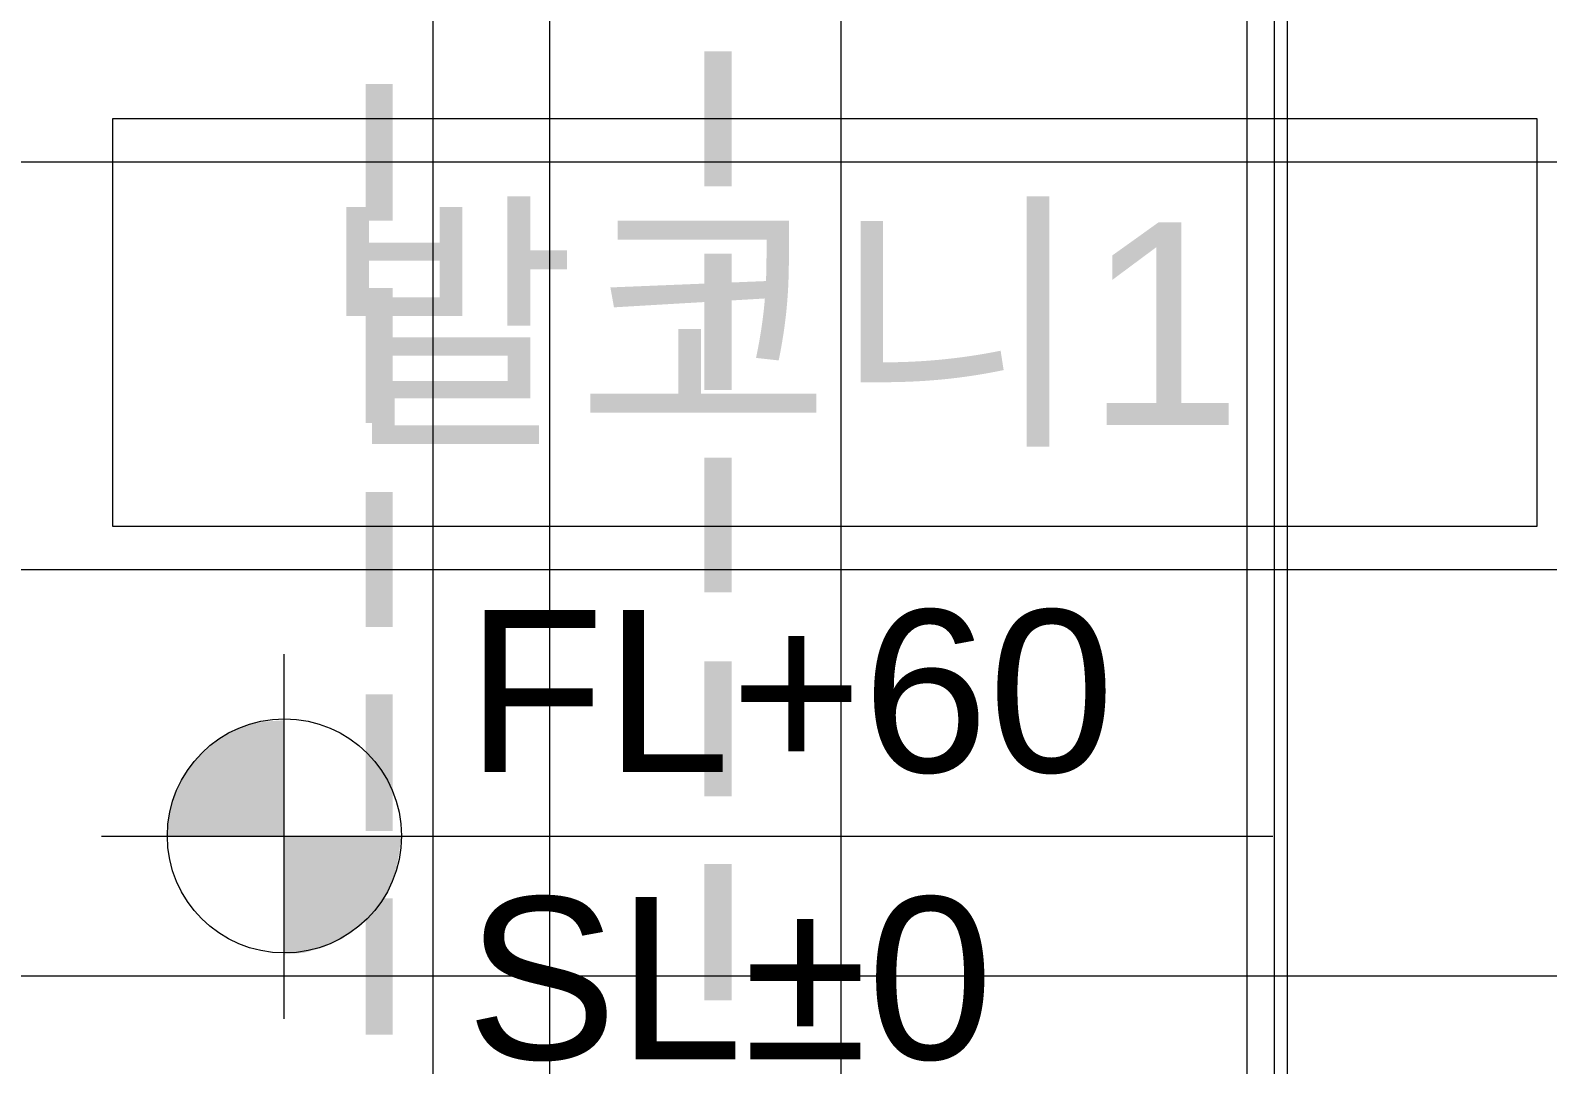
# Model space of a CAD drawing. Header units: millimetres. Extents: x 906 to 41302, y 848 to 28850.
# Drawn here: x 17777 to 18896, y 18354 to 19116 of the extents above; entities that cross this region are included whole.
import ezdxf

# ---------------------------------------------------------------- set-up
doc = ezdxf.new("R2010")
doc.units = ezdxf.units.MM
for name, color, linetype in [('PDF_A-ANNO-PONT', 7, 'Continuous'), ('PDF_A-FLOR-ROOM-IDEN', 7, 'Continuous'), ('PDF_X-단위세대$및$주동평면도$A-FLOR-FLIN-TYP', 7, 'Continuous'), ('PDF_X-단위세대$및$주동평면도$A-FLOR-GRID', 7, 'Continuous'), ('PDF_X-단위세대$및$주동평면도$A-ST-AXIS-CEN', 7, 'Continuous'), ('PDF_X-단위세대$및$주동평면도$A-ST-AXIS-CEN-SUB', 7, 'Continuous'), ('PDF_문자', 7, 'Continuous')]:
    doc.layers.add(name, color=color, linetype=linetype)
doc.styles.add('PDF Arial', font='arial.ttf')

msp = doc.modelspace()

# ---------------------------------------------------------------- linework, layer by layer
at = {"layer": 'PDF_A-ANNO-PONT', "lineweight": 13}
for points in [[(17964.2, 18656.3), (17964.2, 18387.5)], [(18693.4, 18521.9), (17829.8, 18521.9)]]:
    msp.add_lwpolyline(points, dxfattribs=at)
msp.add_circle((17964.7, 18522.4), 86.3, dxfattribs=at)
at = {"layer": 'PDF_A-ANNO-PONT', "transparency": 33554559}
for points in [[(17934.5, 18603.4), (17964.2, 18597), (17920.8, 18597)], [(17949.3, 18606.6), (17964.2, 18603.4), (17934.5, 18603.4)], [(17964.2, 18603.4), (17934.5, 18603.4), (17964.2, 18597)], [(17964.2, 18607.6), (17964.2, 18606.6), (17949.3, 18606.6)], [(17964.2, 18606.6), (17949.3, 18606.6), (17964.2, 18603.4)], [(17920.8, 18597), (17964.2, 18587.5), (17909.1, 18587.5)], [(17964.2, 18597), (17920.8, 18597), (17964.2, 18587.5)], [(17909.1, 18587.5), (17964.2, 18576.9), (17897.5, 18576.9)], [(17964.2, 18587.5), (17909.1, 18587.5), (17964.2, 18576.9)], [(17897.5, 18576.9), (17964.2, 18565.3), (17889, 18565.3)], [(17964.2, 18576.9), (17897.5, 18576.9), (17964.2, 18565.3)], [(17889, 18565.3), (17964.2, 18551.5), (17882.7, 18551.5)], [(17964.2, 18565.3), (17889, 18565.3), (17964.2, 18551.5)], [(17882.7, 18551.5), (17964.2, 18536.7), (17879.5, 18536.7)], [(17964.2, 18551.5), (17882.7, 18551.5), (17964.2, 18536.7)], [(17879.5, 18536.7), (17964.2, 18521.9), (17877.4, 18521.9)], [(17964.2, 18536.7), (17879.5, 18536.7), (17964.2, 18521.9)], [(18050.9, 18521.9), (17964.2, 18521.9), (18048.8, 18507.1)], [(17964.2, 18521.9), (18048.8, 18507.1), (17964.2, 18507.1)], [(18048.8, 18507.1), (17964.2, 18507.1), (18045.7, 18492.3)], [(17964.2, 18507.1), (18045.7, 18492.3), (17964.2, 18492.3)], [(18045.7, 18492.3), (17964.2, 18492.3), (18039.3, 18478.5)], [(17964.2, 18492.3), (18039.3, 18478.5), (17964.2, 18478.5)], [(18039.3, 18478.5), (17964.2, 18478.5), (18030.8, 18465.8)], [(17964.2, 18478.5), (18030.8, 18465.8), (17964.2, 18465.8)], [(18030.8, 18465.8), (17964.2, 18465.8), (18019.2, 18455.2)], [(17964.2, 18465.8), (18019.2, 18455.2), (17964.2, 18455.2)], [(18019.2, 18455.2), (17964.2, 18455.2), (18007.6, 18446.8)], [(17964.2, 18455.2), (18007.6, 18446.8), (17964.2, 18446.8)], [(18007.6, 18446.8), (17964.2, 18446.8), (17993.8, 18440.4)], [(17964.2, 18446.8), (17993.8, 18440.4), (17964.2, 18440.4)], [(17964.2, 18440.4), (17964.2, 18436.2), (17979, 18436.2)], [(17964.2, 18440.4), (17993.8, 18440.4), (17979, 18436.2)], [(17964.2, 18436.2), (17979, 18436.2), (17964.2, 18435.1)]]:
    msp.add_solid(points, dxfattribs=at)
at = {"layer": 'PDF_A-FLOR-ROOM-IDEN', "lineweight": 13}
msp.add_lwpolyline([(17838.2, 18750.5), (17838.2, 19051.1), (18888.1, 19051.1), (18888.1, 18750.5)], close=True, dxfattribs=at)
at = {"layer": 'PDF_X-단위세대$및$주동평면도$A-FLOR-FLIN-TYP', "lineweight": 5}
for points in [[(18694.4, 19680.8), (18694.4, 18111.3)], [(18703.9, 19680.8), (18703.9, 18111.3)]]:
    msp.add_lwpolyline(points, dxfattribs=at)
at = {"layer": 'PDF_X-단위세대$및$주동평면도$A-FLOR-GRID', "lineweight": 5}
for points in [[(18074.2, 19671.3), (18074.2, 18121.9)], [(18374.8, 19671.3), (18374.8, 18121.9)], [(18674.3, 19671.3), (18674.3, 18121.9)], [(17154.5, 19019.3), (19604.6, 19019.3)], [(17154.5, 18718.8), (19604.6, 18718.8)], [(17154.5, 18419.2), (19604.6, 18419.2)]]:
    msp.add_lwpolyline(points, dxfattribs=at)
at = {"layer": 'PDF_X-단위세대$및$주동평면도$A-ST-AXIS-CEN', "lineweight": 5}
msp.add_lwpolyline([(18160, 19825.8), (18160, 16456), (15769.2, 16456)], dxfattribs=at)
at = {"layer": 'PDF_X-단위세대$및$주동평면도$A-ST-AXIS-CEN-SUB', "transparency": 33554559}
for points in [[(18294.4, 19100.8), (18274.3, 19100.8), (18294.4, 19001.3)], [(18274.3, 19100.8), (18294.4, 19001.3), (18274.3, 19001.3)], [(18044.6, 19076.5), (18024.5, 19076.5), (18044.6, 18975.9)], [(18024.5, 19076.5), (18044.6, 18975.9), (18024.5, 18975.9)], [(18294.4, 18951.6), (18274.3, 18951.6), (18294.4, 18851)], [(18274.3, 18951.6), (18294.4, 18851), (18274.3, 18851)], [(18044.6, 18926.2), (18024.5, 18926.2), (18044.6, 18826.7)], [(18024.5, 18926.2), (18044.6, 18826.7), (18024.5, 18826.7)], [(18294.4, 18801.3), (18274.3, 18801.3), (18294.4, 18701.8)], [(18274.3, 18801.3), (18294.4, 18701.8), (18274.3, 18701.8)], [(18044.6, 18775.9), (18024.5, 18775.9), (18044.6, 18676.4)], [(18024.5, 18775.9), (18044.6, 18676.4), (18024.5, 18676.4)], [(18294.4, 18651), (18274.3, 18651), (18294.4, 18551.5)], [(18274.3, 18651), (18294.4, 18551.5), (18274.3, 18551.5)], [(18044.6, 18626.7), (18024.5, 18626.7), (18044.6, 18526.1)], [(18024.5, 18626.7), (18044.6, 18526.1), (18024.5, 18526.1)], [(18294.4, 18501.8), (18274.3, 18501.8), (18294.4, 18401.3)], [(18274.3, 18501.8), (18294.4, 18401.3), (18274.3, 18401.3)], [(18044.6, 18476.4), (18024.5, 18476.4), (18044.6, 18375.9)], [(18024.5, 18476.4), (18044.6, 18375.9), (18024.5, 18375.9)]]:
    msp.add_solid(points, dxfattribs=at)

# ---------------------------------------------------------------- texts
at = {"layer": 'PDF_문자', "attachment_point": 7, "style": 'PDF Arial'}
for s, insert, char_height in [('발코니1', (17992.7, 18809.3), 149.38), ('FL+60', (18098.6, 18567.7), 119.51), ('SL±0', (18098.6, 18356.1), 119.51)]:
    msp.add_mtext(s, dxfattribs=dict(at, insert=insert, char_height=char_height))

doc.saveas('drawing.dxf')
